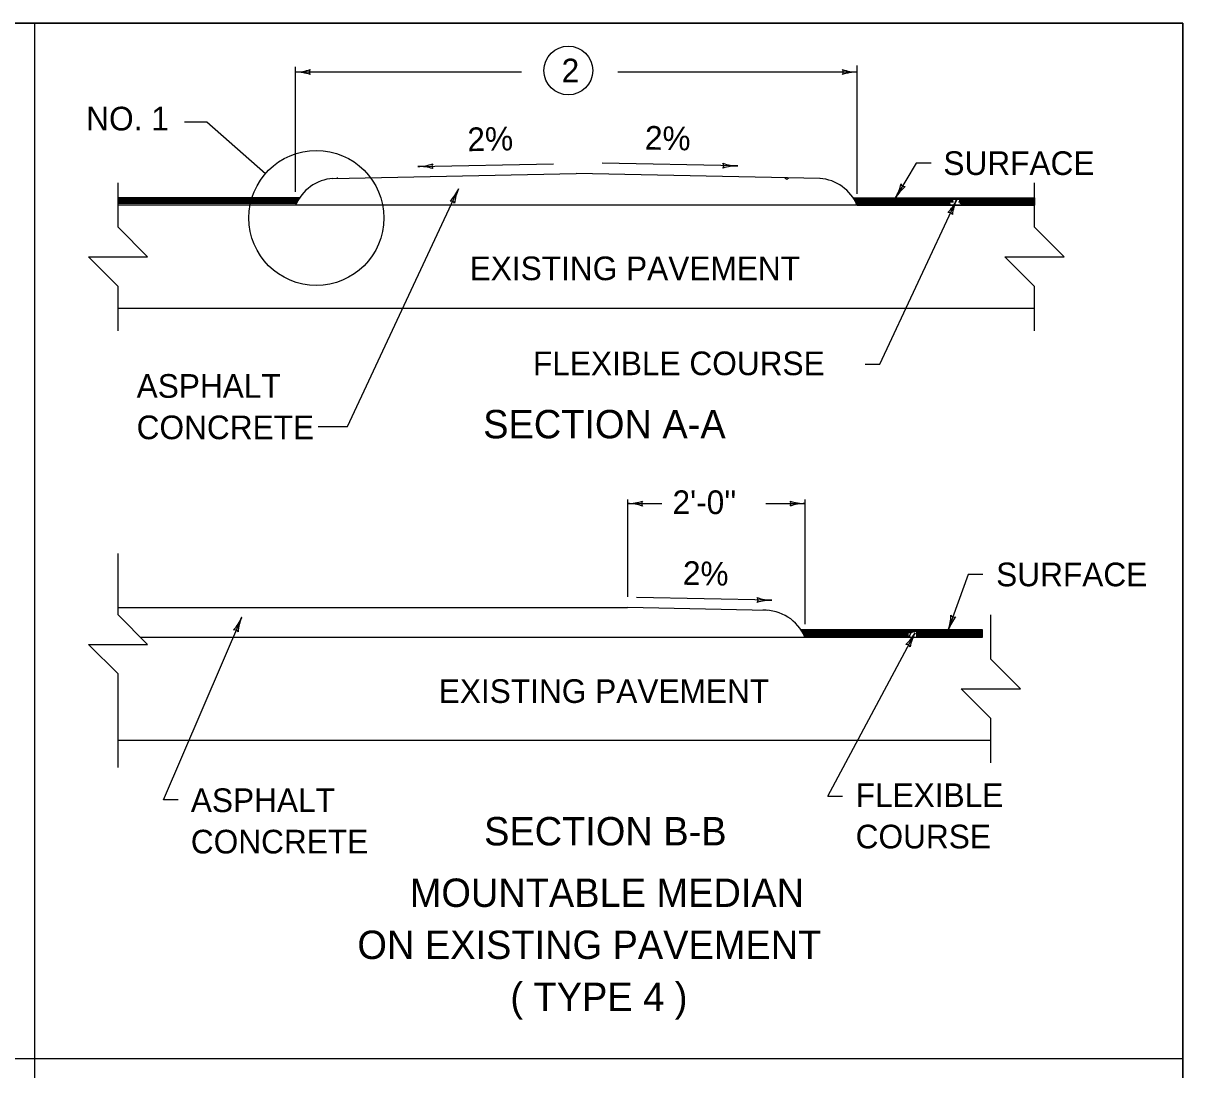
# Model space of a CAD drawing. Extents: x 1007 to 1035.5, y 1000.5 to 1021.5.
# Drawn here: x 1025.69 to 1035.5, y 1012.65 to 1021.5 of the extents above; entities that cross this region are included whole.
import ezdxf

# ---------------------------------------------------------------- set-up
doc = ezdxf.new("R2010")
doc.units = 0
for name, color, linetype in [('Level 1', 7, 'Continuous'), ('Level 10', 7, 'Continuous'), ('Level 11', 7, 'Continuous')]:
    doc.layers.add(name, color=color, linetype=linetype)

msp = doc.modelspace()

# ---------------------------------------------------------------- linework, layer by layer
at = {"layer": 'Level 1'}
for p, q in [((1025.7913, 1021.5), (1025.7913, 1004.2304)), ((1027.9964, 1020.0757), (1027.9964, 1021.132)), ((1029.907, 1021.0872), (1027.9964, 1021.0872)), ((1032.7464, 1021.0872), (1030.7238, 1021.0872)), ((1032.7464, 1020.0578), (1032.7464, 1021.1414)), ((1027.0597, 1020.6663), (1027.2472, 1020.6663)), ((1027.2472, 1020.6663), (1027.7445, 1020.2299)), ((1029.0327, 1020.2885), (1030.1774, 1020.3124)), ((1031.7363, 1020.2933), (1030.5915, 1020.3172)), ((1033.2465, 1020.3172), (1033.0706, 1020.0232)), ((1033.3715, 1020.3172), (1033.2465, 1020.3172)), ((1028.3129, 1020.1881), (1030.3714, 1020.2309)), ((1032.4322, 1020.1879), (1030.3714, 1020.2309)), ((1028.4377, 1018.0896), (1029.3761, 1020.0995)), ((1028.0301, 1020.0232), (1026.4964, 1020.0232)), ((1028.0228, 1020.0118), (1026.4964, 1020.0118)), ((1028.0159, 1020.0004), (1026.4964, 1020.0004)), ((1028.0115, 1019.9924), (1026.4964, 1019.9924)), ((1032.7134, 1020.0232), (1034.2464, 1020.0232)), ((1032.7208, 1020.0118), (1034.2464, 1020.0118)), ((1032.7276, 1020.0003), (1033.5572, 1020.0003)), ((1032.7338, 1019.989), (1033.5617, 1019.989)), ((1032.9385, 1018.6178), (1033.5859, 1020.0038)), ((1033.6044, 1019.989), (1034.2464, 1019.989)), ((1033.6078, 1020.0003), (1034.2464, 1020.0003)), ((1028.0073, 1019.9844), (1026.4964, 1019.9844)), ((1028.0028, 1019.9753), (1026.4964, 1019.9753)), ((1032.7464, 1019.9627), (1026.4964, 1019.9627)), ((1032.7385, 1019.9798), (1033.5332, 1019.9798)), ((1032.7428, 1019.9708), (1033.5361, 1019.9708)), ((1032.7464, 1019.9627), (1034.2464, 1019.9627)), ((1033.6158, 1019.9798), (1034.2464, 1019.9798)), ((1033.6227, 1019.9708), (1034.2464, 1019.9708)), ((1034.2464, 1019.0877), (1026.4964, 1019.0877)), ((1032.8135, 1018.6178), (1032.9385, 1018.6178)), ((1028.1877, 1018.0896), (1028.4377, 1018.0896)), ((1030.8052, 1017.4726), (1030.8052, 1016.6499)), ((1030.8052, 1017.4394), (1031.0949, 1017.4394)), ((1030.9276, 1017.4394), (1031.0447, 1017.4394)), ((1031.9728, 1017.4394), (1032.3052, 1017.4394)), ((1032.0385, 1017.4394), (1032.3052, 1017.4394)), ((1032.3052, 1017.4726), (1032.3052, 1016.4199)), ((1033.6847, 1016.8385), (1033.5168, 1016.3718)), ((1033.8097, 1016.8385), (1033.6847, 1016.8385)), ((1026.4964, 1016.5613), (1030.8052, 1016.5613)), ((1031.9909, 1016.5366), (1030.8052, 1016.5613)), ((1032.0259, 1016.6217), (1030.8812, 1016.6456)), ((1026.8808, 1014.9338), (1027.5418, 1016.4776)), ((1032.2722, 1016.3718), (1033.8052, 1016.3718)), ((1032.2796, 1016.3604), (1033.2367, 1016.3604)), ((1033.2483, 1016.3604), (1033.8052, 1016.3604)), ((1026.6839, 1016.3113), (1033.8052, 1016.3113)), ((1032.2863, 1016.349), (1033.2036, 1016.349)), ((1032.2926, 1016.3377), (1033.1803, 1016.3377)), ((1032.2973, 1016.3285), (1033.1818, 1016.3285)), ((1032.3016, 1016.3194), (1033.1876, 1016.3194)), ((1032.4973, 1014.9665), (1033.2358, 1016.3477)), ((1033.2483, 1016.349), (1033.8052, 1016.349)), ((1033.2483, 1016.3377), (1033.8052, 1016.3377)), ((1033.2483, 1016.3285), (1033.8052, 1016.3285)), ((1033.2483, 1016.3194), (1033.8052, 1016.3194)), ((1033.8768, 1015.4363), (1026.4964, 1015.4363)), ((1027.0058, 1014.9338), (1026.8808, 1014.9338)), ((1032.4973, 1014.9665), (1032.6223, 1014.9665)), ((1016.5, 1012.75), (1025.7913, 1012.75)), ((1025.7913, 1012.75), (1035.5, 1012.75))]:
    msp.add_line(p, q, dxfattribs=at)
for points in [[(1032.1355, 1020.1941), (1032.1508, 1020.1827)], [(1032.1508, 1020.1827), (1032.1651, 1020.1934)], [(1026.4964, 1018.9002), (1026.4964, 1019.2752), (1026.2464, 1019.5252), (1026.7464, 1019.5252), (1026.4964, 1019.7752), (1026.4964, 1020.1502)], [(1034.2464, 1018.9002), (1034.2464, 1019.2752), (1033.9964, 1019.5252), (1034.4964, 1019.5252), (1034.2464, 1019.7752), (1034.2464, 1020.1502)], [(1026.4964, 1015.2093), (1026.4964, 1015.9988), (1026.2464, 1016.2488), (1026.7464, 1016.2488), (1026.4964, 1016.4988), (1026.4964, 1017.0187)], [(1033.8768, 1015.2488), (1033.8768, 1015.6238), (1033.6268, 1015.8738), (1034.1268, 1015.8738), (1033.8768, 1016.1238), (1033.8768, 1016.4988)]]:
    msp.add_lwpolyline(points, dxfattribs=at)
for points in [[(1026.4964, 1020.0232), (1028.0301, 1020.0232), (1028.0228, 1020.0118), (1028.0159, 1020.0004), (1028.0115, 1019.9924), (1028.0073, 1019.9844), (1028.0028, 1019.9753), (1027.9973, 1019.9627), (1026.4964, 1019.9627)], [(1032.7134, 1020.0232), (1034.2464, 1020.0232), (1034.2464, 1019.9627), (1032.7464, 1019.9627), (1032.7428, 1019.9708), (1032.7385, 1019.9798), (1032.7338, 1019.989), (1032.7276, 1020.0003), (1032.7208, 1020.0118)], [(1032.3052, 1016.3113), (1033.1947, 1016.3113), (1033.1876, 1016.3194), (1033.2036, 1016.349), (1033.2367, 1016.3604), (1033.2483, 1016.3604), (1033.2483, 1016.349), (1033.2483, 1016.3377), (1033.2483, 1016.3285), (1033.2483, 1016.3194), (1033.2473, 1016.3113), (1033.8052, 1016.3113), (1033.8052, 1016.3718), (1032.2722, 1016.3718), (1032.2796, 1016.3604), (1032.2863, 1016.349), (1032.2926, 1016.3377), (1032.2973, 1016.3285), (1032.3016, 1016.3194)]]:
    msp.add_lwpolyline(points, close=True, dxfattribs=at)
for centre, radius in [((1030.3039, 1021.1), 0.2062), ((1028.1733, 1019.8536), 0.5706)]:
    msp.add_circle(centre, radius, dxfattribs=at)
for centre, radius, start, end in [((1027.9964, 1021.4778), 0.3906, 269.98778, 270), ((1027.9964, 1021.4778), 0.3906, 270, 288.66878), ((1027.9964, 1020.6965), 0.3906, 71.34716, 89.99389), ((1028.145, 1021.0871), 0.0312, 138.7746, 220.89129), ((1032.5979, 1021.0872), 0.0312, 318.7746, 40.89129), ((1032.7464, 1020.6965), 0.3906, 90, 108.66878), ((1032.7464, 1021.4778), 0.3906, 251.34716, 269.99389), ((1032.7464, 1020.6965), 0.3906, 89.98778, 90), ((1029.0245, 1020.679), 0.3906, 271.18465, 271.19688), ((1029.0245, 1020.679), 0.3906, 271.19688, 289.86566), ((1029.0408, 1019.898), 0.3906, 72.54404, 91.19077), ((1029.1812, 1020.2916), 0.0312, 139.97148, 222.08817), ((1031.5877, 1020.2964), 0.0312, 317.57772, 39.69441), ((1031.7281, 1019.9027), 0.3906, 88.80312, 107.47191), ((1031.7444, 1020.6838), 0.3906, 250.15028, 268.79701), ((1031.7281, 1019.9027), 0.3906, 88.7909, 88.80312), ((1028.3417, 1019.8142), 0.375, 94.39871, 156.671), ((1028.3414, 1019.8142), 0.375, 88.02594, 89.17153), ((1032.4021, 1019.8142), 0.375, 23.329, 85.60129), ((1029.0221, 1020.2648), 0.3906, 316.3196, 334.96633), ((1029.73, 1019.9342), 0.3906, 154.97244, 173.64123), ((1029.73, 1019.9342), 0.3906, 154.96022, 154.97244), ((1032.7354, 1020.2237), 0.3906, 329.10555, 347.77434), ((1033.4058, 1019.8226), 0.3906, 130.45271, 149.09944), ((1033.1469, 1020.1506), 0.0312, 197.88015, 279.99684), ((1029.3132, 1019.9649), 0.0312, 23.74704, 105.86374), ((1032.7354, 1020.2237), 0.3906, 329.09333, 329.10555), ((1033.232, 1020.1691), 0.3906, 316.30801, 334.95474), ((1033.9398, 1019.8384), 0.3906, 154.96086, 173.62964), ((1033.9398, 1019.8384), 0.3906, 154.94863, 154.96086), ((1033.523, 1019.8692), 0.0312, 23.73545, 105.85215), ((1030.8052, 1017.83), 0.3906, 270, 288.66878), ((1030.8052, 1017.0488), 0.3906, 71.34716, 89.99389), ((1030.9537, 1017.4393), 0.0312, 138.7746, 220.89129), ((1032.1566, 1017.4395), 0.0312, 318.7746, 40.89129), ((1032.3052, 1017.0488), 0.3906, 90, 108.66878), ((1032.3052, 1017.83), 0.3906, 251.34716, 269.99389), ((1032.3052, 1017.0488), 0.3906, 89.98778, 90), ((1031.8774, 1016.6248), 0.0312, 317.57772, 39.69441), ((1032.0178, 1016.2311), 0.3906, 88.80312, 107.47191), ((1032.0341, 1017.0122), 0.3906, 250.15028, 268.79701), ((1032.0178, 1016.2311), 0.3906, 88.7909, 88.80312), ((1027.1827, 1016.6313), 0.3906, 318.16873, 336.81546), ((1027.9008, 1016.3238), 0.3906, 156.82157, 175.49035), ((1027.9008, 1016.3238), 0.3906, 156.80934, 156.82157), ((1031.9608, 1016.1628), 0.375, 23.32836, 91.97406), ((1033.1493, 1016.504), 0.3906, 340.21924, 358.88803), ((1033.8844, 1016.2396), 0.3906, 141.5664, 160.21313), ((1033.5671, 1016.5116), 0.0312, 208.99384, 291.11053), ((1027.4832, 1016.341), 0.0312, 25.59617, 107.71286), ((1033.1493, 1016.504), 0.3906, 340.20702, 340.21924), ((1032.8913, 1016.5319), 0.3906, 313.21406, 331.86079), ((1033.5802, 1016.1635), 0.3906, 151.8669, 170.53568), ((1033.5802, 1016.1635), 0.3906, 151.85468, 151.8669), ((1033.1657, 1016.2167), 0.0312, 20.6415, 102.75819)]:
    msp.add_arc(centre, radius, start, end, dxfattribs=at)
at = {"layer": 'Level 10'}
for p, q in [((1007, 1021.5), (1035.5, 1021.5)), ((1035.5, 1021.5), (1035.5, 1000.5))]:
    msp.add_line(p, q, dxfattribs=at)
at = {"layer": 'Level 11'}
msp.add_lwpolyline([(1007, 1000.5), (1035.5, 1000.5), (1035.5, 1021.5), (1007, 1021.5)], close=True, dxfattribs=at)

# ---------------------------------------------------------------- texts
at = {"layer": 'Level 1'}
for s, height, p in [('2', 0.2, (1030.2473, 1021)), ('NO. 1', 0.2, (1026.2271, 1020.5937)), ('SURFACE', 0.2, (1033.4753, 1020.217)), ('EXISTING PAVEMENT', 0.2, (1029.4697, 1019.3277)), ('FLEXIBLE COURSE', 0.2, (1030.0046, 1018.5248)), ('ASPHALT', 0.2, (1026.6535, 1018.3336)), ('SECTION A-A', 0.24, (1029.584, 1017.9908)), ('CONCRETE', 0.2, (1026.6535, 1017.9836)), ("2'-0''", 0.2, (1031.1849, 1017.3507)), ('SURFACE', 0.2, (1033.9216, 1016.7403)), ('EXISTING PAVEMENT', 0.2, (1029.2083, 1015.7543)), ('ASPHALT', 0.2, (1027.1117, 1014.8318)), ('FLEXIBLE', 0.2, (1032.7335, 1014.8747)), ('SECTION B-B', 0.24, (1029.5916, 1014.5498)), ('COURSE', 0.2, (1032.7335, 1014.5247)), ('CONCRETE', 0.2, (1027.1117, 1014.4818)), ('MOUNTABLE MEDIAN', 0.24, (1028.9632, 1014.0298)), (' ON EXISTING PAVEMENT', 0.24, (1028.4312, 1013.5898)), ('( TYPE 4 )', 0.24, (1029.8136, 1013.1498))]:
    msp.add_text(s, height=height, dxfattribs=at).set_placement(p)
for rotation, p in [(1.19423, (1029.4525, 1020.4175)), (358.80577, (1030.9494, 1020.4322)), (358.80577, (1031.2703, 1016.7533))]:
    msp.add_text('2%', height=0.2, rotation=rotation, dxfattribs=at).set_placement(p)

doc.saveas('drawing.dxf')
